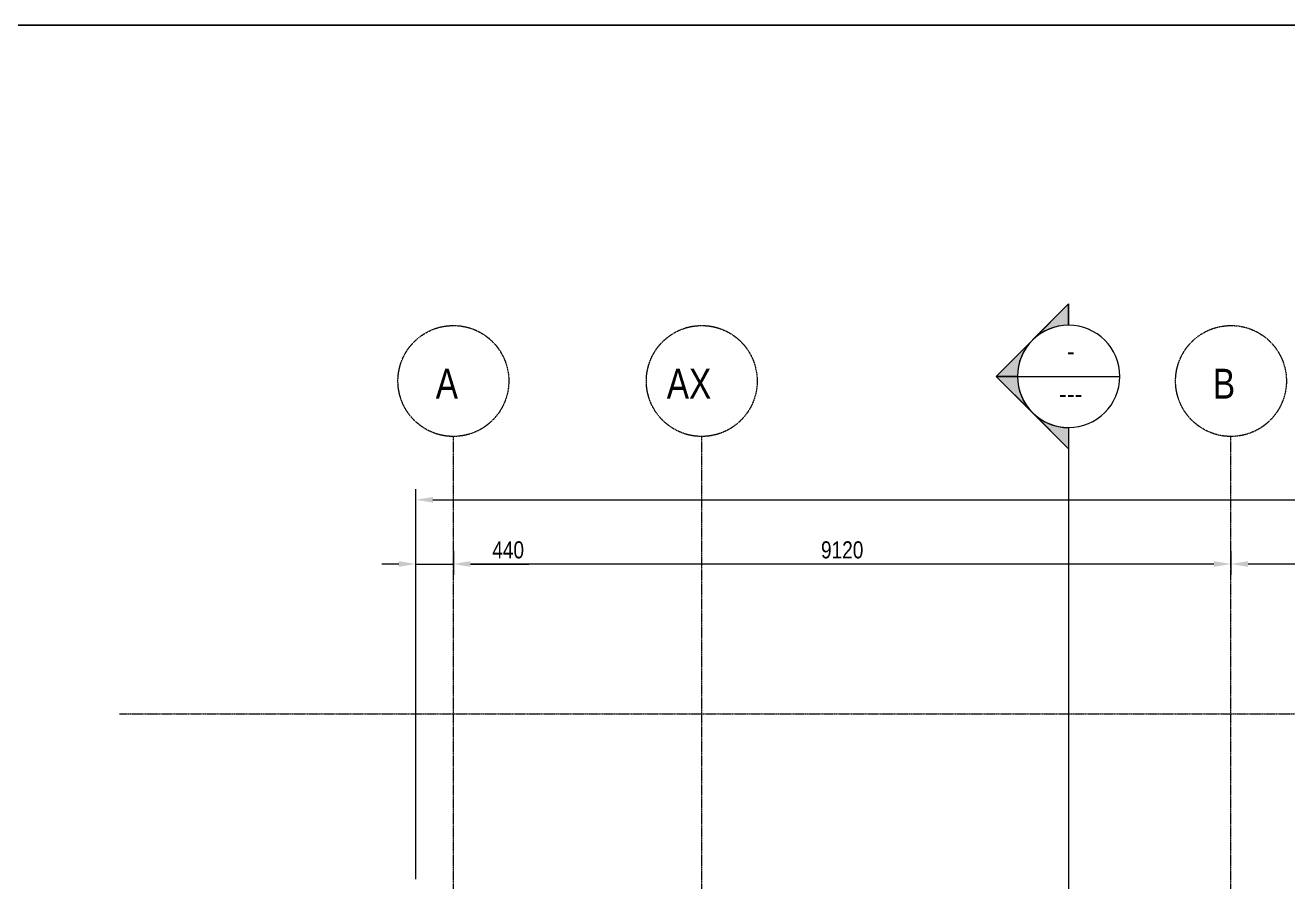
# Model space of a CAD drawing. Header units: millimetres. Extents: x -31954 to 493870, y 99509 to 604061.
# Drawn here: x 379266 to 394073, y 131149 to 141187 of the extents above; entities that cross this region are included whole.
import ezdxf

# ---------------------------------------------------------------- set-up
doc = ezdxf.new("R2010")
doc.units = ezdxf.units.MM
doc.header["$LTSCALE"] = 10
doc.linetypes.add('Center', pattern=[2, 1.25, -0.25, 0.25, -0.25])
for name, color, linetype, lineweight in [('A-ANNOTATIONS', 1, 'Continuous', 9), ('A-FLOR-LEVL', 6, 'Continuous', 9), ('S-GRID', 6, 'Center', 9)]:
    doc.layers.add(name, color=color, linetype=linetype, lineweight=lineweight)
doc.styles.add('001 Title Text', font='arial.ttf', dxfattribs={"width": 0.8, "height": 3.5})
doc.styles.add('Dimension Text', font='arial.ttf', dxfattribs={"width": 0.8})
doc.styles.get("Standard").update_dxf_attribs({"font": 'arial.ttf', "width": 0.8})

msp = doc.modelspace()

# ---------------------------------------------------------------- hatches: boundary and pattern name
at = {"layer": 'A-ANNOTATIONS'}
h = msp.add_hatch(color=256, dxfattribs=at)
edge = h.paths.add_edge_path(flags=0)
edge.add_line((391502.3881273862, 137920.4218930953), (391078.1240586743, 137496.1578243834))
edge.add_arc((391502.3881273862, 137071.8937556715), 599.999999999999, 90.0000000000004, 135.0000000000005, ccw=False)
edge.add_line((391502.3881273862, 137671.8937556715), (391502.3881273862, 137920.4218930953))
h = msp.add_hatch(color=256, dxfattribs=at)
edge = h.paths.add_edge_path(flags=0)
edge.add_line((390653.8599899624, 137071.8937556715), (390902.3881273862, 137071.8937556715))
edge.add_arc((391502.3881273862, 137071.8937556715), 599.9999999999997, 135.000000000001, 180.0000000000004, ccw=False)
edge.add_line((391078.1240586743, 137496.1578243834), (390653.8599899624, 137071.8937556715))
h = msp.add_hatch(color=256, dxfattribs=at)
edge = h.paths.add_edge_path(flags=0)
edge.add_line((390653.8599899624, 137071.8937556715), (391078.1240586743, 136647.6296869595))
edge.add_arc((391502.3881273862, 137071.8937556715), 600, 180, 224.9999999999994, ccw=False)
edge.add_line((390902.3881273862, 137071.8937556715), (390653.8599899624, 137071.8937556715))
h = msp.add_hatch(color=256, dxfattribs=at)
edge = h.paths.add_edge_path(flags=0)
edge.add_line((391502.3881273862, 136223.3656182476), (391502.3881273862, 136471.8937556715))
edge.add_arc((391502.3881273862, 137071.8937556715), 600.000000000001, 225, 269.99999999999966, ccw=False)
edge.add_line((391078.1240586743, 136647.6296869595), (391502.3881273862, 136223.3656182476))

# ---------------------------------------------------------------- linework, layer by layer
at = {"layer": 'A-ANNOTATIONS', "lineweight": 18}
for p, q in [((390653.8599899624, 137071.8937556715), (391502.3881273862, 137920.4218930953)), ((391078.1240586743, 137496.1578243834), (391502.3881273862, 137920.4218930953)), ((391502.3881273862, 137671.8937556715), (391502.3881273862, 137920.4218930953)), ((391502.3881273862, 137920.4218930953), (391502.3881273862, 137671.8937556715)), ((390653.8599899624, 137071.8937556715), (391078.1240586743, 137496.1578243834)), ((390653.8599899624, 137071.8937556715), (391502.3881273862, 136223.3656182476)), ((390902.3881273862, 137071.8937556715), (390653.8599899624, 137071.8937556715)), ((390653.8599899624, 137071.8937556715), (390902.3881273862, 137071.8937556715)), ((391078.1240586743, 136647.6296869595), (390653.8599899624, 137071.8937556715)), ((390902.3881273863, 137071.8937556715), (392102.3881273863, 137071.8937556715)), ((391502.3881273862, 136223.3656182476), (391078.1240586743, 136647.6296869595)), ((391502.3881273862, 136471.8937556715), (391502.3881273862, 136223.3656182476)), ((391502.3881273862, 136471.8937556715), (391502.3881273862, 136223.3656182476))]:
    msp.add_line(p, q, dxfattribs=at)
at = {"layer": 'A-ANNOTATIONS'}
for p, q in [((391502.3881273863, 136471.8937556715), (391502.3881273863, 118544.24469089)), ((383846.8228186243, 131180.4731462495), (383846.8228186243, 135750.6127475633)), ((384046.8228186243, 135625.6127475633), (422646.8228186244, 135625.6127475633)), ((383846.8228186243, 131180.4731462495), (383846.8228186243, 134997.9089637962)), ((384286.822818625, 135022.5409869192), (384286.822818625, 134747.9089637962)), ((384286.822818625, 135022.5409869192), (384286.822818625, 134747.9089637962)), ((393406.8228186248, 135022.5409869192), (393406.8228186248, 134747.9089637962)), ((393406.8228186248, 135022.5409869192), (393406.8228186248, 134747.9089637962)), ((383646.8228186243, 134872.9089637962), (383446.8228186243, 134872.9089637962)), ((383846.8228186243, 134872.9089637962), (384286.822818625, 134872.9089637962)), ((384486.822818625, 134872.9089637962), (385171.2225457737, 134872.9089637962)), ((393206.8228186248, 134872.9089637962), (384486.822818625, 134872.9089637962)), ((400456.822818625, 134872.9089637962), (393606.8228186248, 134872.9089637962))]:
    msp.add_line(p, q, dxfattribs=at)
at = {"layer": 'A-ANNOTATIONS', "lineweight": 18}
for radius, start, end in [(600, 90, 270), (599.999999999999, 90, 135), (600, 270, 90), (599.9999999999997, 135, 180), (600, 180, 225), (600.000000000001, 225, 270)]:
    msp.add_arc((391502.3881273862, 137071.8937556715), radius, start, end, dxfattribs=at)
at = {"layer": 'A-ANNOTATIONS'}
for points in [[(384046.8228186243, 135658.9460808967), (384046.8228186243, 135592.27941423), (383846.8228186243, 135625.6127475633)], [(383646.8228186243, 134906.2422971295), (383646.8228186243, 134839.5756304628), (383846.8228186243, 134872.9089637962)], [(384486.822818625, 134906.2422971295), (384486.822818625, 134839.5756304628), (384286.822818625, 134872.9089637962)], [(384486.822818625, 134906.2422971295), (384486.822818625, 134839.5756304628), (384286.822818625, 134872.9089637962)], [(393206.8228186248, 134906.2422971295), (393206.8228186248, 134839.5756304628), (393406.8228186248, 134872.9089637962)], [(393606.8228186248, 134906.2422971295), (393606.8228186248, 134839.5756304628), (393406.8228186248, 134872.9089637962)]]:
    msp.add_solid(points, dxfattribs=at)
at = {"layer": 'A-FLOR-LEVL', "linetype": 'Center'}
msp.add_line((380371.9449749667, 133117.9731462495), (427657.1800374143, 133117.9731462495), dxfattribs=at)
at = {"layer": 'Defpoints'}
msp.add_lwpolyline([(109289.4849982905, 109446.4604272635), (439620.4236701775, 109446.4604272634), (439620.4236701775, 141187.1212025282), (109289.4849982905, 141187.1212025282)], close=True, dxfattribs=at)
at = {"layer": 'S-GRID'}
for p, q in [((384286.822818625, 118567.9731462494), (384286.822818625, 136367.9731462495)), ((387200.0430647318, 118567.9731462494), (387200.0430647318, 136367.9731462495)), ((393406.8228186248, 118567.9731462494), (393406.8228186248, 136367.9731462495))]:
    msp.add_line(p, q, dxfattribs=at)
for centre in [(384286.822818625, 137017.9731462495), (387200.0430647316, 137017.9731462495), (393406.8228186248, 137017.9731462495)]:
    msp.add_circle(centre, 650, dxfattribs=at)

# ---------------------------------------------------------------- texts
at = {"layer": 'A-ANNOTATIONS'}
for s, p in [('-', (391481.3080162935, 137266.0109734222)), ('---', (391389.7978578927, 136767.1125033478))]:
    msp.add_text(s, height=196.706586826347, dxfattribs=at).set_placement(p)
at = {"layer": 'A-ANNOTATIONS', "char_height": 200, "attachment_point": 5, "style": 'Dimension Text'}
for s, insert in [('440', (384929.0226821994, 135037.5235613405)), ('9120', (388846.8228186249, 135037.5235613405))]:
    msp.add_mtext(s, dxfattribs=dict(at, insert=insert))
at = {"layer": 'S-GRID', "style": '001 Title Text', "width": 0.8}
for s, p in [('A', (384080.0481351682, 136811.1628591111)), ('AX', (386789.4838459797, 136811.1628591111)), ('B', (393194.3119778782, 136811.1628591111))]:
    msp.add_text(s, height=350, dxfattribs=at).set_placement(p)

doc.saveas('drawing.dxf')
